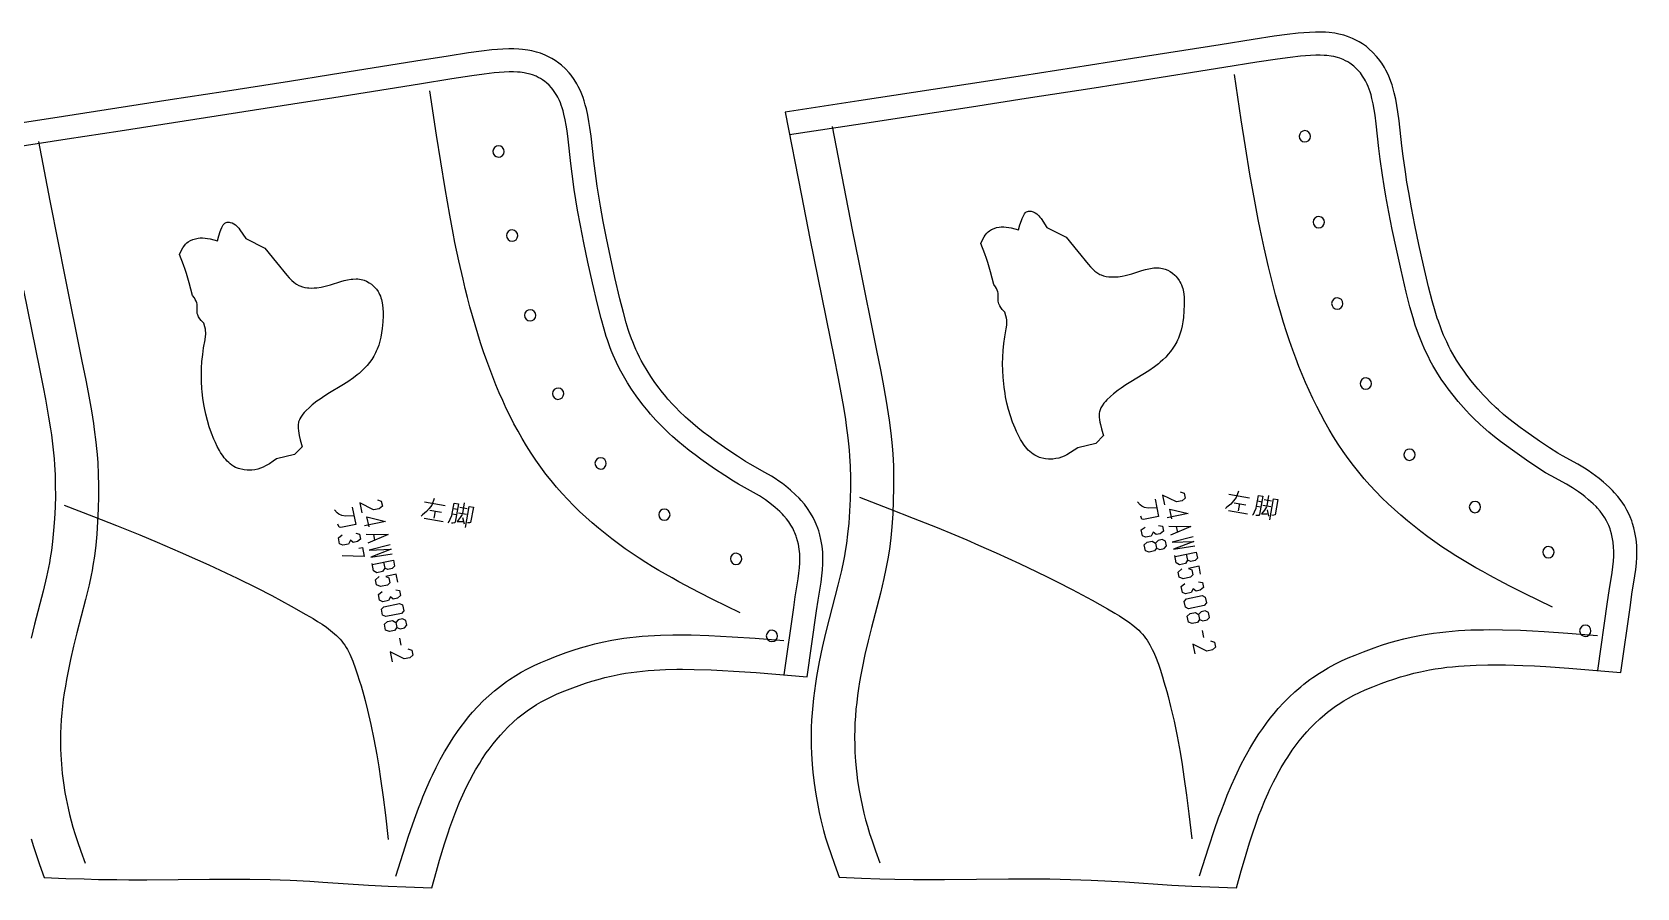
# Model space of a CAD drawing. Extents: x 870 to 2252, y -335 to 1751.
# Drawn here: x 1897.6 to 2252.4, y 0 to 189 of the extents above; entities that cross this region are included whole.
import ezdxf

# ---------------------------------------------------------------- set-up
doc = ezdxf.new("R2010")
doc.units = 0

msp = doc.modelspace()

# ---------------------------------------------------------------- linework, layer by layer
for points in [[(2064.115967, 171.32309), (2067.688477, 152.970032), (2069.56665, 143.446594), (2071.309082, 134.778473), (2074.927734, 117.017845), (2075.759277, 112.857925), (2076.2771, 110.177773), (2076.999756, 106.14949), (2077.428467, 103.457382), (2077.622803, 102.109024), (2077.963623, 99.407616), (2078.107178, 98.0541), (2078.231445, 96.698944), (2078.334229, 95.341446), (2078.454102, 93.133003), (2078.523438, 90.552383), (2078.52832, 88.48777), (2078.470459, 85.834259), (2078.343018, 83.18293), (2078.146973, 80.535507), (2077.907227, 78.112144), (2077.648438, 76.063553), (2077.389893, 74.396988), (2077.198975, 73.316994), (2076.991699, 72.240273), (2076.534912, 70.09465), (2075.768311, 66.890427), (2073.820801, 59.4291), (2073.030518, 56.269257), (2072.294434, 53.095936), (2071.627197, 49.90992), (2071.324219, 48.312458), (2071.044434, 46.712029), (2070.789063, 45.108868), (2070.560791, 43.503086), (2070.36084, 41.894726), (2070.191162, 40.284023), (2070.053955, 38.670818), (2069.950928, 37.055626), (2069.883789, 35.437927), (2069.854248, 33.797657), (2069.880127, 31.335196), (2069.943115, 29.693398), (2070.103027, 27.23246), (2070.251709, 25.594374), (2070.535645, 23.142969), (2070.890625, 20.698399), (2071.167236, 19.075468), (2071.643066, 16.653515), (2072.002197, 15.048476), (2072.605469, 12.657734), (2073.051514, 11.076406), (2073.592285, 9.316953), (2074.168945, 7.568515), (2074.978271, 5.249765), (2076.025146, 2.362148), (2080.946777, 2.159219), (2085.04834, 2.013438), (2088.329834, 1.92582), (2092.439453, 1.862812), (2095.179688, 1.846094), (2099.290527, 1.850117), (2113.462646, 1.971289), (2118.040039, 1.98832), (2122.616455, 1.96582), (2127.191162, 1.886797), (2131.762695, 1.734141), (2136.210693, 1.506602), (2139.174561, 1.322891), (2149.546875, 0.626719), (2153.994385, 0.373477), (2157.953613, 0.200977), (2163.894775, 0), (2164.929932, 3.739375), (2165.637695, 6.226133), (2166.752686, 9.938125), (2167.547363, 12.395234), (2167.963867, 13.617227), (2168.842285, 16.045664), (2169.306885, 17.251446), (2170.140381, 19.286718), (2170.871582, 20.94746), (2171.25293, 21.771093), (2172.04834, 23.402851), (2172.462646, 24.210196), (2173.326172, 25.805468), (2173.775879, 26.592695), (2174.712402, 28.144218), (2175.199463, 28.907461), (2176.213135, 30.407461), (2176.857422, 31.30328), (2177.749268, 32.473476), (2178.443848, 33.331482), (2179.405762, 34.447536), (2180.156738, 35.263279), (2181.196289, 36.319454), (2182.2771, 37.335232), (2183.397461, 38.307579), (2183.971924, 38.776287), (2185.14917, 39.677303), (2185.750977, 40.108593), (2186.361816, 40.526836), (2187.608643, 41.321716), (2188.638916, 41.921055), (2189.839111, 42.560467), (2191.061035, 43.157303), (2192.301758, 43.717342), (2193.978027, 44.417538), (2195.81665, 45.12957), (2197.243652, 45.645741), (2198.680664, 46.13203), (2200.126953, 46.586365), (2201.58252, 47.00668), (2203.046875, 47.391209), (2204.519775, 47.737694), (2206.526611, 48.142929), (2207.799561, 48.361404), (2209.076904, 48.552654), (2210.358643, 48.71793), (2211.644287, 48.858788), (2212.93335, 48.976521), (2214.225098, 49.07246), (2216.815186, 49.204102), (2219.411377, 49.264881), (2220.710449, 49.272186), (2223.308105, 49.24699), (2227.16626, 49.13031), (2229.721924, 49.011055), (2232.273682, 48.864216), (2237.368164, 48.507889), (2248.820313, 47.587616), (2250.930664, 62.446365), (2251.293457, 64.842537), (2251.954834, 68.952774), (2252.137939, 70.323318), (2252.281006, 71.731911), (2252.361572, 73.048477), (2252.379883, 74.445663), (2252.33252, 75.642456), (2252.195313, 77.033241), (2251.945068, 78.496368), (2251.700928, 79.525352), (2251.419678, 80.484024), (2251.230469, 81.043785), (2250.87915, 81.954567), (2250.638184, 82.507301), (2250.181885, 83.438087), (2249.60376, 84.4459), (2248.921631, 85.466911), (2248.189697, 86.421753), (2247.444336, 87.285744), (2247.008789, 87.752068), (2246.217773, 88.541054), (2245.032715, 89.608009), (2244.021729, 90.436913), (2243.227051, 91.047539), (2242.421143, 91.630821), (2241.595215, 92.191833), (2240.768799, 92.716675), (2239.298096, 93.576675), (2235.922363, 95.429253), (2234.86499, 96.052071), (2233.044922, 97.203789), (2230.844727, 98.687775), (2227.828857, 100.801674), (2226.560059, 101.725349), (2225.309814, 102.666054), (2224.093506, 103.618706), (2222.914551, 104.586754), (2221.760254, 105.58699), (2221.241943, 106.056519), (2219.852051, 107.386757), (2219.111572, 108.138474), (2218.378174, 108.914955), (2217.277588, 110.139565), (2216.777832, 110.72168), (2215.746094, 111.981834), (2214.756592, 113.271988), (2214.310059, 113.884415), (2213.391602, 115.21402), (2212.534912, 116.551132), (2211.721924, 117.925743), (2211.210938, 118.853241), (2210.83252, 119.579491), (2210.334717, 120.592224), (2209.989746, 121.338783), (2209.659668, 122.09449), (2209.267334, 123.051445), (2209.008789, 123.722145), (2208.486328, 125.183395), (2208.255859, 125.875816), (2207.793457, 127.360504), (2207.147461, 129.64801), (2206.348145, 132.789017), (2205.218018, 137.569183), (2204.196045, 142.134018), (2203.288818, 146.412933), (2202.541748, 150.217377), (2201.928955, 153.631592), (2201.552246, 155.902069), (2201.200439, 158.176361), (2200.715332, 161.620972), (2200.42627, 163.899872), (2199.80835, 169.406052), (2199.55249, 171.393082), (2199.33667, 172.779404), (2199.075439, 174.182297), (2198.76001, 175.587067), (2198.52002, 176.503937), (2198.258789, 177.388077), (2198.00708, 178.13855), (2197.718994, 178.899094), (2197.396973, 179.648315), (2196.909424, 180.63176), (2196.580811, 181.219879), (2195.97168, 182.190811), (2195.288818, 183.125198), (2194.841064, 183.671524), (2194.035889, 184.545502), (2193.152588, 185.359482), (2192.581787, 185.821442), (2191.751953, 186.412689), (2191.00708, 186.870346), (2190.264404, 187.26886), (2189.481934, 187.634415), (2188.400635, 188.054337), (2187.572998, 188.317062), (2186.470947, 188.59465), (2185.573242, 188.76387), (2184.390625, 188.916672), (2183.54541, 188.983078), (2182.416504, 189.023468), (2181.310303, 189.018387), (2179.980713, 188.968628), (2178.728027, 188.887848), (2177.47876, 188.779099), (2175.104492, 188.507614), (2172.218018, 188.101212), (2167.567383, 187.389328), (2160.27124, 186.232925), (2140.887451, 183.163391), (2131.602295, 181.710037), (2116.595459, 179.378479), (2104.535156, 177.51683), (2092.472656, 175.663086), (2080.408447, 173.814484), (2064.115967, 171.32309)], [(1897.430786, 10.845664), (1897.957764, 9.121797), (1898.520142, 7.40875), (1899.309204, 5.136641), (1900.329834, 2.30707), (1905.129517, 2.108672), (1909.129517, 1.966211), (1912.329956, 1.880625), (1916.337769, 1.819219), (1919.010132, 1.803086), (1923.019165, 1.807422), (1936.840454, 1.927305), (1941.304443, 1.944453), (1945.767578, 1.922695), (1950.228882, 1.845703), (1954.687256, 1.696484), (1959.024902, 1.473906), (1961.915405, 1.29418), (1972.030884, 0.612891), (1976.368286, 0.365078), (1980.22937, 0.196445), (1986.02356, 0), (1987.033203, 3.663711), (1987.723511, 6.100234), (1988.811157, 9.737422), (1989.586182, 12.145156), (1989.992554, 13.342578), (1990.849609, 15.722539), (1991.302979, 16.904219), (1992.115845, 18.898594), (1992.828979, 20.525507), (1993.200928, 21.332422), (1993.976318, 22.931171), (1994.380615, 23.722225), (1995.222778, 25.285507), (1995.661499, 26.056953), (1996.575073, 27.577578), (1997.050293, 28.325741), (1998.039307, 29.796209), (1998.667725, 30.673828), (1999.537476, 31.820469), (2000.214844, 32.661251), (2001.153198, 33.755154), (2001.885254, 34.554256), (2002.898682, 35.588787), (2003.952515, 36.583946), (2005.045166, 37.536716), (2005.605469, 37.996094), (2006.75354, 38.879177), (2007.340698, 39.302029), (2007.936646, 39.712029), (2009.153442, 40.491405), (2010.158447, 41.078945), (2011.328491, 41.705429), (2012.520386, 42.290352), (2013.730225, 42.839256), (2015.365479, 43.525661), (2017.158569, 44.223476), (2018.550171, 44.729336), (2019.951416, 45.205936), (2021.361938, 45.651249), (2022.781494, 46.063282), (2024.209961, 46.440193), (2025.646484, 46.779881), (2027.60376, 47.177071), (2028.844849, 47.391132), (2030.090576, 47.578594), (2031.340454, 47.740704), (2032.594116, 47.878826), (2033.851196, 47.994255), (2035.111084, 48.08836), (2037.637329, 48.217655), (2040.169189, 48.2775), (2041.436157, 48.284805), (2043.969849, 48.260391), (2047.732422, 48.146404), (2050.224854, 48.029766), (2052.713623, 47.886131), (2057.681885, 47.537422), (2068.97583, 46.626289), (2071.035156, 61.183907), (2071.388916, 63.531094), (2072.034424, 67.559685), (2072.213379, 68.904762), (2072.353271, 70.287811), (2072.432129, 71.581329), (2072.450195, 72.954216), (2072.404053, 74.131172), (2072.27002, 75.498749), (2072.025146, 76.93734), (2071.786133, 77.950157), (2071.510986, 78.893356), (2071.325195, 79.445465), (2070.981445, 80.341248), (2070.744873, 80.887184), (2070.297119, 81.804527), (2069.730225, 82.79734), (2069.061523, 83.802498), (2068.344238, 84.742813), (2067.614014, 85.593361), (2067.186768, 86.053123), (2066.411865, 86.829689), (2065.251465, 87.879608), (2064.261719, 88.695236), (2063.483643, 89.29586), (2062.69458, 89.869843), (2061.885498, 90.421715), (2061.076416, 90.938126), (2059.638428, 91.78289), (2056.346436, 93.597885), (2055.318604, 94.206093), (2053.547363, 95.332344), (2051.404541, 96.78437), (2048.464844, 98.85453), (2047.229004, 99.758438), (2046.011475, 100.678749), (2044.827515, 101.610542), (2043.680298, 102.556953), (2042.557129, 103.534843), (2042.054077, 103.992653), (2040.700928, 105.293671), (2039.981079, 106.028122), (2039.267822, 106.786797), (2038.195923, 107.985229), (2037.709961, 108.553902), (2036.692505, 109.80265), (2036.236938, 110.38945), (2035.296875, 111.663589), (2034.414917, 112.946564), (2033.581543, 114.253433), (2032.790771, 115.596954), (2032.294312, 116.50312), (2031.926147, 117.212807), (2031.441772, 118.203278), (2031.106201, 118.932884), (2030.785156, 119.671402), (2030.403198, 120.607422), (2030.151978, 121.262886), (2029.643066, 122.692886), (2029.418823, 123.369766), (2028.96875, 124.822578), (2028.339478, 127.061638), (2027.560791, 130.1371), (2026.459351, 134.819687), (2025.463257, 139.291489), (2024.579346, 143.4832), (2023.851074, 147.209763), (2023.253906, 150.554291), (2022.886963, 152.778046), (2022.544067, 155.005615), (2022.071411, 158.379532), (2021.789917, 160.611328), (2021.187744, 166.006165), (2020.938354, 167.954926), (2020.727661, 169.315536), (2020.472656, 170.692963), (2020.164307, 172.072495), (2019.92981, 172.97374), (2019.674194, 173.842651), (2019.427734, 174.580933), (2019.14563, 175.329605), (2018.830078, 176.067032), (2018.353394, 177.034058), (2018.030884, 177.614456), (2017.433838, 178.570694), (2016.764526, 179.491638), (2016.32373, 180.032257), (2015.532593, 180.894989), (2014.664185, 181.699142), (2014.101318, 182.156708), (2013.284668, 182.741089), (2012.551636, 183.193436), (2011.821655, 183.587021), (2011.050781, 183.948898), (2009.987793, 184.363739), (2009.172119, 184.623825), (2008.088379, 184.898193), (2007.203979, 185.065704), (2006.042603, 185.216476), (2005.211304, 185.281799), (2004.10437, 185.32164), (2003.019775, 185.316559), (2001.718506, 185.26741), (2000.493042, 185.188049), (1999.270874, 185.080856), (1996.95166, 184.814209), (1994.134033, 184.415466), (1989.597168, 183.717346), (1982.481323, 182.583511), (1963.577271, 179.574219), (1954.522095, 178.149292), (1939.886719, 175.863358), (1928.125244, 174.038361), (1916.361328, 172.220856), (1904.595703, 170.408585), (1888.710327, 167.966553)], [(2243.727051, 47.99699), (2245.884766, 63.1866), (2246.254395, 65.629181), (2246.908936, 69.69574), (2247.072021, 70.918709), (2247.196777, 72.14566), (2247.263672, 73.238083), (2247.278809, 74.378166), (2247.242676, 75.290894), (2247.137939, 76.351753), (2246.945313, 77.476753), (2246.769531, 78.218002), (2246.555176, 78.948555), (2246.43335, 79.308784), (2246.160156, 80.017303), (2246.008789, 80.364883), (2245.675537, 81.044334), (2245.266602, 81.757225), (2244.773193, 82.495819), (2244.231689, 83.202148), (2243.648438, 83.878006), (2243.343262, 84.20504), (2242.708496, 84.838165), (2241.708008, 85.738945), (2240.850586, 86.44191), (2240.17749, 86.958862), (2239.492676, 87.454727), (2238.794189, 87.929024), (2238.113281, 88.361519), (2236.783691, 89.139023), (2233.400635, 90.995659), (2232.206299, 91.699097), (2230.254883, 92.934021), (2227.954834, 94.485268), (2224.864258, 96.651596), (2223.525879, 97.625816), (2222.203857, 98.620506), (2220.902344, 99.639961), (2219.625977, 100.688164), (2218.378174, 101.769409), (2217.766357, 102.323555), (2216.27124, 103.75441), (2215.440674, 104.597771), (2214.627197, 105.458862), (2213.445801, 106.773628), (2212.869385, 107.444649), (2211.748535, 108.813629), (2210.671631, 110.217773), (2210.150635, 110.932693), (2209.145508, 112.387924), (2208.191406, 113.876366), (2207.292236, 115.397148), (2206.715332, 116.444412), (2206.282227, 117.275818), (2205.730957, 118.397377), (2205.337891, 119.247772), (2204.962891, 120.106049), (2204.527832, 121.167305), (2204.227539, 121.946442), (2203.665283, 123.51918), (2203.401367, 124.312065), (2202.904053, 125.908943), (2202.221436, 128.325821), (2201.394775, 131.573318), (2200.247803, 136.42543), (2199.212891, 141.048004), (2198.291748, 145.392609), (2197.529053, 149.275345), (2196.903076, 152.763947), (2196.516602, 155.094955), (2196.155029, 157.430664), (2195.660156, 160.944489), (2195.362061, 163.294647), (2194.744629, 168.796051), (2194.502686, 170.67511), (2194.308838, 171.92012), (2194.078613, 173.156754), (2193.803467, 174.382614), (2193.606689, 175.135193), (2193.394043, 175.854019), (2193.203125, 176.423706), (2192.989258, 176.987686), (2192.765869, 177.507538), (2192.395996, 178.254013), (2192.192139, 178.61879), (2191.747559, 179.327225), (2191.254395, 180.001907), (2190.98999, 180.32457), (2190.42627, 180.936447), (2189.81665, 181.498322), (2189.495117, 181.758621), (2188.934082, 182.158234), (2188.464111, 182.447067), (2187.977783, 182.708008), (2187.477051, 182.941833), (2186.704102, 183.242065), (2186.177246, 183.409332), (2185.374756, 183.611435), (2184.773193, 183.724884), (2183.864258, 183.842377), (2183.254639, 183.890198), (2182.336914, 183.92308), (2181.41748, 183.918777), (2180.23999, 183.874725), (2179.113281, 183.802139), (2177.989746, 183.704254), (2175.75, 183.448166), (2172.959473, 183.055267), (2168.352539, 182.350189), (2161.06958, 181.19574), (2141.680664, 178.125427), (2132.388184, 176.670975), (2117.375977, 174.338547), (2105.311768, 172.476288), (2093.246338, 170.621994), (2081.180176, 168.773239), (2065.091309, 166.313004)], [(2063.883301, 47.037266), (2065.98877, 61.921169), (2066.349365, 64.314606), (2066.988037, 68.299454), (2067.147217, 69.497734), (2067.268799, 70.699921), (2067.334229, 71.770386), (2067.349121, 72.887497), (2067.313721, 73.781876), (2067.211914, 74.821327), (2067.024414, 75.923279), (2066.853027, 76.649452), (2066.644287, 77.365158), (2066.525391, 77.718201), (2066.259033, 78.412498), (2066.111084, 78.753204), (2065.786133, 79.41922), (2065.387695, 80.1175), (2064.906494, 80.840622), (2064.378906, 81.532417), (2063.810303, 82.194611), (2063.512451, 82.514923), (2062.893555, 83.135544), (2061.91748, 84.018593), (2061.081299, 84.707733), (2060.425049, 85.214218), (2059.75708, 85.700073), (2059.075928, 86.164764), (2058.411865, 86.588593), (2057.115234, 87.350235), (2053.815918, 89.16922), (2052.651123, 89.858589), (2050.748047, 91.068512), (2048.505371, 92.588203), (2045.491089, 94.71109), (2044.185791, 95.665779), (2042.896484, 96.640388), (2041.627441, 97.639061), (2040.382568, 98.665932), (2039.16626, 99.725075), (2038.569824, 100.267731), (2037.111694, 101.669838), (2036.30188, 102.49601), (2035.508667, 103.339607), (2034.355835, 104.628433), (2033.794067, 105.286171), (2032.700562, 106.627808), (2032.169922, 107.311562), (2031.142456, 108.704292), (2030.162354, 110.130074), (2029.232422, 111.58812), (2028.355713, 113.077576), (2027.793701, 114.103355), (2027.371216, 114.918198), (2026.83374, 116.017105), (2026.450439, 116.850311), (2026.084839, 117.691093), (2025.660522, 118.731171), (2025.367798, 119.494766), (2024.819336, 121.036011), (2024.562012, 121.812965), (2024.077148, 123.377655), (2023.411865, 125.745621), (2022.606201, 128.927261), (2021.487915, 133.681396), (2020.479004, 138.210785), (2019.581177, 142.46788), (2018.837769, 146.272491), (2018.227295, 149.690933), (2017.850586, 151.974991), (2017.498291, 154.263748), (2017.015869, 157.706635), (2016.725464, 160.009369), (2016.123901, 165.399612), (2015.888184, 167.240692), (2015.699341, 168.460693), (2015.474854, 169.672333), (2015.206543, 170.873672), (2015.014526, 171.611176), (2014.807251, 172.31546), (2014.621094, 172.873672), (2014.412598, 173.426331), (2014.194946, 173.935303), (2013.834595, 174.666321), (2013.636108, 175.023514), (2013.202881, 175.717422), (2012.72229, 176.378586), (2012.464478, 176.694839), (2011.914673, 177.294601), (2011.319824, 177.845306), (2011.005737, 178.100616), (2010.458374, 178.49234), (2010.000244, 178.774994), (2009.526245, 179.030624), (2009.038086, 179.259766), (2008.28418, 179.553986), (2007.770142, 179.71788), (2006.987183, 179.916092), (2006.400635, 180.027176), (2005.51416, 180.142258), (2004.919678, 180.189056), (2004.024658, 180.221161), (2003.12793, 180.217026), (2001.979614, 180.17366), (2000.880737, 180.102417), (1999.78479, 180.006409), (1997.600464, 179.755234), (1994.87915, 179.370071), (1990.38623, 178.678741), (1983.283569, 177.546951), (1964.374512, 174.536865), (1955.312012, 173.110855), (1940.671265, 170.824142), (1928.905762, 168.998428), (1917.139038, 167.180466), (1905.371338, 165.367889), (1889.680786, 162.95578)], [(2233.746094, 61.970818), (2227.526611, 65.030663), (2224.43457, 66.593712), (2222.895996, 67.389336), (2219.837891, 69.017067), (2218.320313, 69.852463), (2216.811768, 70.704414), (2215.3125, 71.574806), (2213.823975, 72.464958), (2212.34668, 73.376831), (2210.881592, 74.3116), (2209.293945, 75.36293), (2207.723633, 76.444099), (2206.172852, 77.555351), (2204.642822, 78.696831), (2203.135986, 79.868706), (2201.65332, 81.071053), (2200.19751, 82.3041), (2198.769531, 83.567848), (2197.371582, 84.862457), (2196.005371, 86.188316), (2194.672607, 87.545349), (2193.375, 88.933784), (2192.114502, 90.35363), (2190.892822, 91.805428), (2189.71167, 93.288628), (2188.557129, 94.824493), (2187.445068, 96.391441), (2186.374023, 97.98777), (2185.343018, 99.611603), (2184.35083, 101.26152), (2183.39624, 102.935509), (2182.478516, 104.631912), (2181.595947, 106.348946), (2180.747803, 108.084961), (2179.932861, 109.838242), (2179.149414, 111.606987), (2178.397217, 113.389565), (2177.674072, 115.184021), (2176.97998, 116.989098), (2176.312744, 118.802383), (2175.604736, 120.818939), (2174.927002, 122.843315), (2174.278809, 124.875267), (2173.658447, 126.91433), (2173.064697, 128.960037), (2172.496338, 131.012146), (2171.95166, 133.070038), (2171.429443, 135.13324), (2170.928467, 137.201447), (2169.984131, 141.351135), (2169.108154, 145.515732), (2168.692139, 147.602768), (2167.91626, 151.681747), (2166.85376, 157.660889), (2165.860352, 163.652069), (2164.916992, 169.651917), (2163.405029, 179.66246)], [(2054.150635, 60.728905), (2048.084229, 63.727108), (2045.068604, 65.258591), (2043.567871, 66.0382), (2040.585693, 67.632889), (2039.105835, 68.451324), (2037.634644, 69.285934), (2036.172974, 70.138596), (2034.721558, 71.010391), (2033.281372, 71.903595), (2031.853271, 72.819214), (2030.304077, 73.849846), (2028.771851, 74.909843), (2027.258911, 75.999298), (2025.766479, 77.118202), (2024.296509, 78.266792), (2022.850708, 79.445236), (2021.430786, 80.653595), (2020.038452, 81.891953), (2018.675415, 83.160385), (2017.343384, 84.459297), (2016.044067, 85.788513), (2014.779297, 87.148438), (2013.550781, 88.538826), (2012.360107, 89.960312), (2011.208984, 91.412338), (2010.082275, 92.918121), (2008.997192, 94.454292), (2007.952148, 96.018982), (2006.946533, 97.610626), (2005.978882, 99.227501), (2005.048218, 100.867889), (2004.153198, 102.530235), (2003.292969, 104.212578), (2002.466064, 105.913277), (2001.671509, 107.630936), (2000.908203, 109.363594), (2000.175171, 111.109688), (1999.470703, 112.867416), (1998.794189, 114.635391), (1998.144165, 116.411247), (1997.453491, 118.387573), (1996.792725, 120.371559), (1996.160767, 122.362808), (1995.55603, 124.361015), (1994.977173, 126.365623), (1994.422974, 128.37648), (1993.891968, 130.392807), (1993.382935, 132.414368), (1992.894531, 134.440781), (1991.973999, 138.506485), (1991.119995, 142.586716), (1990.7146, 144.631485), (1989.958374, 148.62796), (1988.922607, 154.486633), (1987.954224, 160.357178), (1987.034668, 166.236084), (1985.561035, 176.044769)], [(2074.45874, 168.18425), (2077.052246, 154.855896), (2078.928467, 145.34285), (2080.373535, 138.147217), (2084.326904, 118.735191), (2085.178467, 114.456207), (2085.713867, 111.670113), (2086.460938, 107.482536), (2086.905273, 104.684021), (2087.106934, 103.282455), (2087.462402, 100.474487), (2087.613281, 99.067535), (2087.744385, 97.659096), (2087.883301, 95.816444), (2088.014893, 93.223083), (2088.076904, 90.625977), (2088.077881, 88.332695), (2088.012695, 85.478943), (2087.875732, 82.627541), (2087.669434, 79.7798), (2087.43335, 77.30027), (2087.132324, 74.83316), (2086.800049, 72.683319), (2086.604248, 71.589882), (2086.392578, 70.499489), (2085.928467, 68.326363), (2085.152832, 65.080505), (2083.188721, 57.519958), (2082.443604, 54.538475), (2081.746338, 51.544922), (2081.113037, 48.539764), (2080.825195, 47.033085), (2080.559082, 45.523708), (2080.316406, 44.011719), (2080.099854, 42.497265), (2079.910645, 40.98035), (2079.751465, 39.46117), (2079.623291, 37.93961), (2079.528809, 36.416016), (2079.469971, 34.889999), (2079.448242, 33.489491), (2079.473389, 31.386953), (2079.527344, 29.985195), (2079.66333, 27.884102), (2079.862549, 25.787188), (2080.127686, 23.666094), (2080.465332, 21.492889), (2080.727051, 20.050741), (2081.175781, 17.899336), (2081.512695, 16.474062), (2081.879883, 15.056913), (2082.277588, 13.648594), (2082.782959, 12.004453), (2083.322754, 10.370898), (2084.080322, 8.204648), (2085.060791, 5.507344)], [(2180.231689, 165.991837), (2180.145508, 166.471832), (2179.881836, 166.882294), (2179.481445, 167.160583), (2179.004883, 167.264496), (2178.524902, 167.178162), (2178.114258, 166.914642), (2177.835938, 166.514175), (2177.732178, 166.037613), (2177.818604, 165.557617), (2178.082031, 165.147141), (2178.482422, 164.868866), (2178.958984, 164.764954), (2179.438965, 164.851288), (2179.849365, 165.114807), (2180.127686, 165.515274), (2180.231689, 165.991837)], [(1899.048096, 164.827026), (1901.57605, 151.767654), (1903.405273, 142.446564), (1904.813843, 135.395706), (1908.668335, 116.371323), (1909.499146, 112.17601), (1910.021484, 109.443825), (1910.750366, 105.337341), (1911.183838, 102.593048), (1911.380615, 101.218666), (1911.727295, 98.465233), (1911.874512, 97.085625), (1912.002441, 95.704529), (1912.137939, 93.896873), (1912.266724, 91.347885), (1912.327148, 88.795387), (1912.328125, 86.543747), (1912.26416, 83.743439), (1912.130127, 80.945389), (1911.928345, 78.150856), (1911.697021, 75.714294), (1911.4021, 73.288361), (1911.077026, 71.177971), (1910.885742, 70.106407), (1910.679199, 69.037735), (1910.226196, 66.907814), (1909.46936, 63.726326), (1907.552979, 56.315701), (1906.826782, 53.397419), (1906.147827, 50.467537), (1905.53064, 47.526405), (1905.250122, 46.051872), (1904.990723, 44.574688), (1904.754639, 43.094959), (1904.543335, 41.61285), (1904.359131, 40.128399), (1904.203735, 38.641716), (1904.078979, 37.152657), (1903.987183, 35.661797), (1903.929443, 34.168476), (1903.908447, 32.800976), (1903.932617, 30.748047), (1903.985107, 29.379452), (1904.116699, 27.32789), (1904.309937, 25.28043), (1904.567139, 23.20875), (1904.895142, 21.084961), (1905.149658, 19.675507), (1905.585693, 17.572813), (1905.913086, 16.179688), (1906.269897, 14.794492), (1906.656616, 13.417851), (1907.14856, 11.809375), (1907.673706, 10.211094), (1908.411377, 8.091601), (1909.365601, 5.452304)], [(2002.000854, 162.650314), (2001.914673, 163.13031), (2001.651001, 163.540771), (2001.25061, 163.819061), (2000.774048, 163.922958), (2000.294067, 163.836639), (1999.883545, 163.57312), (1999.605225, 163.172653), (1999.501343, 162.696091), (1999.587769, 162.216095), (1999.851196, 161.805618), (2000.251709, 161.527344), (2000.728271, 161.423431), (2001.208252, 161.509766), (2001.618652, 161.773285), (2001.896973, 162.173752), (2002.000854, 162.650314)], [(2134.48584, 99.921989), (2132.776855, 98.165504), (2128.780029, 97.222145), (2127.988281, 96.669571), (2127.185791, 96.141441), (2126.361084, 95.662384), (2125.793945, 95.382378), (2125.20874, 95.14254), (2124.602539, 94.949883), (2123.956299, 94.807693), (2123.292969, 94.723709), (2122.95752, 94.703629), (2122.284912, 94.708321), (2121.617188, 94.772614), (2121.287842, 94.827377), (2120.643311, 94.982697), (2120.330566, 95.083084), (2119.729248, 95.330582), (2119.316406, 95.54863), (2118.92334, 95.797226), (2118.549561, 96.074409), (2118.194092, 96.377846), (2117.855957, 96.705353), (2117.534668, 97.054802), (2117.22876, 97.424103), (2116.937988, 97.810898), (2116.397705, 98.628868), (2116.146729, 99.05558), (2115.677979, 99.933945), (2115.248779, 100.830971), (2114.943115, 101.520035), (2114.387695, 102.900818), (2113.903076, 104.28582), (2113.48584, 105.676132), (2113.13208, 107.07238), (2112.838623, 108.475739), (2112.713379, 109.180428), (2112.503418, 110.596054), (2112.342529, 112.041595), (2112.280762, 112.778473), (2112.19751, 114.258316), (2112.17041, 115.745033), (2112.200928, 117.236679), (2112.290771, 118.731598), (2112.44165, 120.228241), (2112.655762, 121.724724), (2112.97583, 123.481209), (2113.09082, 124.284492), (2113.12085, 124.683945), (2113.125, 125.081596), (2113.098389, 125.477303), (2113.047852, 125.816055), (2112.917725, 126.377617), (2112.681885, 127.160347), (2112.097168, 127.778709), (2111.784424, 128.16246), (2111.524414, 128.563858), (2111.33667, 128.989883), (2111.261475, 129.289963), (2111.223877, 129.602768), (2111.212891, 129.924805), (2111.220459, 131.072617), (2111.188721, 131.391602), (2111.128662, 131.67363), (2110.996582, 132.04184), (2110.817383, 132.396057), (2110.60376, 132.739883), (2110.206543, 133.300735), (2109.482422, 136.088394), (2109.1875, 137.126053), (2108.870361, 138.15683), (2108.58252, 139.015121), (2108.211426, 140.04277), (2107.320801, 142.336914), (2107.776123, 143.272934), (2108.077637, 143.80777), (2108.299316, 144.144485), (2108.673828, 144.609955), (2108.958008, 144.887619), (2109.254883, 145.122223), (2109.745605, 145.422302), (2110.27832, 145.660583), (2110.839355, 145.836761), (2111.414551, 145.951447), (2111.88501, 145.999023), (2112.438965, 146.006287), (2112.989258, 145.9673), (2113.536865, 145.889877), (2114.08252, 145.781601), (2114.897705, 145.578552), (2115.711182, 145.349335), (2116.011475, 146.485657), (2116.320801, 147.441986), (2116.470947, 147.828781), (2116.686768, 148.315979), (2116.833496, 148.603241), (2116.999268, 148.872772), (2117.188232, 149.109802), (2117.32959, 149.242615), (2117.484619, 149.350113), (2117.661865, 149.430038), (2117.861572, 149.478622), (2118.073486, 149.494873), (2118.293457, 149.4823), (2118.517334, 149.443939), (2118.959717, 149.303635), (2119.358643, 149.105972), (2119.704102, 148.871048), (2119.863037, 148.740189), (2120.156738, 148.455734), (2120.424316, 148.146515), (2120.671875, 147.81926), (2121.982422, 145.89917), (2126.213379, 143.73941), (2128.797607, 140.58754), (2131.061279, 137.789642), (2131.596924, 137.16394), (2132.162109, 136.579727), (2132.561523, 136.225342), (2132.983887, 135.907455), (2133.204834, 135.764648), (2133.685059, 135.506683), (2133.945313, 135.394104), (2134.486572, 135.209335), (2135.050293, 135.075195), (2135.629883, 134.987854), (2135.923584, 134.960434), (2136.515381, 134.936127), (2137.106934, 134.949097), (2137.691895, 134.995667), (2138.622314, 135.133469), (2139.229004, 135.260818), (2139.829102, 135.411133), (2140.724121, 135.668472), (2142.973145, 136.37059), (2143.727051, 136.581528), (2144.486328, 136.759872), (2145.246094, 136.890503), (2145.625, 136.933167), (2146.377197, 136.96402), (2146.749512, 136.948547), (2147.118652, 136.909653), (2147.483887, 136.845978), (2147.844727, 136.754883), (2148.131104, 136.661285), (2148.691162, 136.4216), (2149.22876, 136.117844), (2149.738037, 135.757065), (2150.212402, 135.346054), (2150.43457, 135.1241), (2150.845215, 134.65152), (2151.205322, 134.146515), (2151.364502, 133.883789), (2151.551758, 133.529648), (2151.7146, 133.166672), (2151.854492, 132.795654), (2151.9729, 132.417297), (2152.071289, 132.032303), (2152.214111, 131.245117), (2152.294922, 130.43988), (2152.325439, 129.622223), (2152.317871, 128.797928), (2152.254883, 127.481049), (2152.12915, 126.019569), (2152.003662, 125.060112), (2151.836426, 124.115662), (2151.621338, 123.189178), (2151.351074, 122.28347), (2151.018799, 121.40152), (2150.827393, 120.970039), (2150.646729, 120.60144), (2150.24707, 119.880585), (2149.799561, 119.182617), (2149.308838, 118.509102), (2148.779053, 117.86113), (2148.2146, 117.240349), (2147.620117, 116.648003), (2146.999756, 116.085426), (2146.599121, 115.747772), (2145.775146, 115.105431), (2144.493896, 114.210037), (2143.176025, 113.373474), (2140.507813, 111.772537), (2139.432373, 111.107071), (2138.377441, 110.411049), (2137.688965, 109.921288), (2136.682373, 109.134804), (2136.031494, 108.568237), (2135.226318, 107.784805), (2134.889648, 107.420197), (2134.571777, 107.041054), (2134.148438, 106.444962), (2133.913818, 106.028786), (2133.813965, 105.815033), (2133.654297, 105.375977), (2133.596924, 105.150818), (2133.544434, 104.838707), (2133.52002, 104.419411), (2133.534912, 103.994179), (2133.598633, 103.395271), (2133.679688, 102.882538), (2133.780762, 102.375038), (2134.028809, 101.372299), (2134.467041, 99.885818)], [(1957.389282, 97.479843), (1955.680298, 95.723434), (1951.683716, 94.779999), (1950.891846, 94.227417), (1950.089233, 93.699295), (1949.264648, 93.22023), (1948.697266, 92.940231), (1948.112305, 92.700386), (1947.506226, 92.507813), (1946.859741, 92.365547), (1946.196411, 92.281563), (1945.861084, 92.261559), (1945.188599, 92.266167), (1944.520752, 92.330467), (1944.191162, 92.385231), (1943.546875, 92.540543), (1943.234009, 92.640938), (1942.632813, 92.888435), (1942.219849, 93.106483), (1941.827026, 93.355156), (1941.453247, 93.632263), (1941.097656, 93.935699), (1940.759644, 94.263199), (1940.43811, 94.612656), (1940.132446, 94.981949), (1939.841553, 95.368752), (1939.301147, 96.186798), (1939.050171, 96.613434), (1938.581543, 97.491798), (1938.152344, 98.388824), (1937.846802, 99.077888), (1937.29126, 100.458672), (1936.806519, 101.843666), (1936.389282, 103.233978), (1936.035767, 104.630234), (1935.742188, 106.033592), (1935.616821, 106.738281), (1935.40686, 108.1539), (1935.246094, 109.599449), (1935.184204, 110.336327), (1935.101196, 111.816246), (1935.073975, 113.302887), (1935.10437, 114.794525), (1935.194214, 116.289452), (1935.345215, 117.786095), (1935.559204, 119.282578), (1935.879272, 121.039063), (1935.994141, 121.842339), (1936.02417, 122.241791), (1936.028564, 122.63945), (1936.001831, 123.035233), (1935.951172, 123.373901), (1935.821045, 123.935463), (1935.585449, 124.718201), (1935.000732, 125.336563), (1934.687866, 125.720306), (1934.427734, 126.121719), (1934.240234, 126.547729), (1934.164795, 126.847809), (1934.127319, 127.160622), (1934.116333, 127.482651), (1934.124023, 128.630463), (1934.092163, 128.949448), (1934.032104, 129.231552), (1933.899902, 129.599686), (1933.720703, 129.953903), (1933.507202, 130.297729), (1933.109985, 130.858597), (1932.386108, 133.64624), (1932.091064, 134.683899), (1931.773804, 135.714691), (1931.486206, 136.572968), (1931.11499, 137.600616), (1930.224365, 139.89476), (1930.679688, 140.83078), (1930.981079, 141.365616), (1931.202759, 141.702347), (1931.577271, 142.167816), (1931.861328, 142.445465), (1932.158203, 142.680069), (1932.649048, 142.980148), (1933.181885, 143.21843), (1933.742798, 143.394608), (1934.317871, 143.509293), (1934.788574, 143.55687), (1935.342285, 143.564133), (1935.892822, 143.525146), (1936.44043, 143.447815), (1936.98584, 143.339523), (1937.801147, 143.136398), (1938.614624, 142.907181), (1938.914795, 144.043518), (1939.224121, 144.999847), (1939.374512, 145.386642), (1939.59021, 145.873901), (1939.737183, 146.161087), (1939.90271, 146.430618), (1940.091675, 146.667648), (1940.233032, 146.800461), (1940.388062, 146.907959), (1940.565308, 146.987885), (1940.765015, 147.036484), (1940.976929, 147.052734), (1941.196777, 147.040146), (1941.420776, 147.001801), (1941.863281, 146.861481), (1942.262085, 146.663818), (1942.607666, 146.428909), (1942.766479, 146.29805), (1943.060303, 146.013596), (1943.327759, 145.704376), (1943.575562, 145.377106), (1944.885864, 143.457031), (1949.116821, 141.297256), (1951.70105, 138.145386), (1953.9646, 135.347504), (1954.50061, 134.721786), (1955.065552, 134.137573), (1955.464966, 133.783203), (1955.887329, 133.465317), (1956.108276, 133.322495), (1956.588501, 133.064529), (1956.848877, 132.952026), (1957.390137, 132.767181), (1957.953857, 132.633041), (1958.533447, 132.5457), (1958.827148, 132.51828), (1959.418701, 132.493988), (1960.010254, 132.507034), (1960.595581, 132.553513), (1961.525757, 132.69133), (1962.132446, 132.818665), (1962.732666, 132.968979), (1963.627563, 133.226318), (1965.876709, 133.928513), (1966.630615, 134.139374), (1967.389771, 134.317734), (1968.149658, 134.448349), (1968.528442, 134.491013), (1969.28064, 134.521866), (1969.653076, 134.506409), (1970.022095, 134.467499), (1970.387451, 134.403824), (1970.748291, 134.312805), (1971.034668, 134.219131), (1971.594604, 133.979446), (1972.132446, 133.675705), (1972.641724, 133.314926), (1973.116089, 132.903976), (1973.338257, 132.681946), (1973.748657, 132.209366), (1974.108887, 131.704376), (1974.267944, 131.441635), (1974.455322, 131.087494), (1974.618042, 130.724533), (1974.757935, 130.353516), (1974.876343, 129.975159), (1974.974854, 129.590149), (1975.117554, 128.80304), (1975.198364, 127.997734), (1975.229004, 127.180077), (1975.221191, 126.355782), (1975.158447, 125.038902), (1975.032593, 123.577415), (1974.906982, 122.617966), (1974.73999, 121.673515), (1974.52478, 120.747032), (1974.254639, 119.8414), (1973.922485, 118.95945), (1973.730835, 118.527969), (1973.550293, 118.159294), (1973.150635, 117.438438), (1972.703125, 116.740547), (1972.21228, 116.066948), (1971.682495, 115.418983), (1971.118042, 114.798203), (1970.52356, 114.205856), (1969.903198, 113.64328), (1969.502441, 113.305626), (1968.678589, 112.663277), (1967.397461, 111.767967), (1966.079468, 110.931244), (1963.411377, 109.330391), (1962.335693, 108.664917), (1961.281006, 107.968903), (1960.592285, 107.479141), (1959.585693, 106.692657), (1958.934937, 106.126091), (1958.129761, 105.342651), (1957.793091, 104.978043), (1957.47522, 104.598907), (1957.05188, 104.002808), (1956.817261, 103.586639), (1956.717407, 103.372887), (1956.557983, 102.933823), (1956.500244, 102.708672), (1956.447876, 102.396561), (1956.42334, 101.977264), (1956.438232, 101.552032), (1956.502197, 100.953125), (1956.583374, 100.440392), (1956.684326, 99.932892), (1956.932495, 98.930153), (1957.370605, 97.443672)], [(2183.312988, 147.015121), (2183.226563, 147.495117), (2182.963135, 147.905579), (2182.562744, 148.183868), (2182.086182, 148.287766), (2181.606201, 148.201447), (2181.195801, 147.937927), (2180.91748, 147.53746), (2180.813477, 147.060898), (2180.899902, 146.580902), (2181.16333, 146.170425), (2181.563965, 145.892151), (2182.040527, 145.788239), (2182.520508, 145.874573), (2182.930908, 146.138077), (2183.209229, 146.538559), (2183.312988, 147.015121)], [(2005.004272, 144.055862), (2004.918091, 144.535858), (2004.654541, 144.94632), (2004.254028, 145.224686), (2003.777466, 145.328506), (2003.297485, 145.242188), (2002.887085, 144.978668), (2002.608765, 144.578201), (2002.504761, 144.101639), (2002.591187, 143.621643), (2002.854614, 143.211166), (2003.255249, 142.932892), (2003.731689, 142.828979), (2004.211792, 142.915314), (2004.622192, 143.178818), (2004.900635, 143.5793), (2005.004272, 144.055862)], [(1895.741943, 132.056717), (1899.269287, 114.653984), (1900.080078, 110.577812), (1900.584839, 107.951561), (1901.289185, 104.004295), (1901.707153, 101.366325), (1901.896362, 100.045311), (1902.228516, 97.398438), (1902.36853, 96.072182), (1902.489502, 94.744453), (1902.5896, 93.414452), (1902.706421, 91.250465), (1902.773804, 88.721794), (1902.778198, 86.698746), (1902.721802, 84.098671), (1902.597168, 81.500702), (1902.405884, 78.906563), (1902.171875, 76.532028), (1901.919189, 74.524605), (1901.666992, 72.89164), (1901.480591, 71.833511), (1901.278442, 70.778511), (1900.832764, 68.676018), (1900.084839, 65.536247), (1898.185059, 58.224766), (1897.413818, 55.128281)], [(2008.986572, 126.443359), (2008.900146, 126.923355), (2008.636475, 127.333824), (2008.236084, 127.612106), (2007.759644, 127.716011), (2007.279541, 127.629684), (2006.869141, 127.366173), (2006.590698, 126.965698), (2006.486816, 126.489136), (2006.573242, 126.00914), (2006.836792, 125.598671), (2007.237305, 125.320389), (2007.713745, 125.216484), (2008.193848, 125.302811), (2008.604126, 125.566322), (2008.882568, 125.966797), (2008.986572, 126.443359)], [(2187.397705, 129.040268), (2187.311279, 129.520264), (2187.047852, 129.93074), (2186.647461, 130.209015), (2186.170898, 130.312927), (2185.690918, 130.226593), (2185.280518, 129.963089), (2185.002197, 129.562607), (2184.898193, 129.086044), (2184.984619, 128.606049), (2185.248047, 128.195587), (2185.648438, 127.917305), (2186.125, 127.813393), (2186.605225, 127.899727), (2187.015625, 128.163239), (2187.293945, 128.563705), (2187.397705, 129.040268)], [(2015.15918, 109.135155), (2015.072754, 109.61515), (2014.809326, 110.02562), (2014.408813, 110.303902), (2013.932251, 110.407806), (2013.452271, 110.32148), (2013.04187, 110.057968), (2012.76355, 109.657501), (2012.659668, 109.180939), (2012.746094, 108.700935), (2013.009521, 108.290466), (2013.409912, 108.012184), (2013.886475, 107.908279), (2014.366577, 107.994606), (2014.776978, 108.258125), (2015.055298, 108.658592), (2015.15918, 109.135155)], [(2193.72876, 111.375816), (2193.642334, 111.85582), (2193.378906, 112.266289), (2192.978516, 112.544647), (2192.501953, 112.648476), (2192.021973, 112.562149), (2191.611572, 112.29863), (2191.333252, 111.898163), (2191.229248, 111.4216), (2191.315674, 110.941597), (2191.579102, 110.531128), (2191.979736, 110.252846), (2192.456299, 110.148941), (2192.936279, 110.235352), (2193.34668, 110.498787), (2193.625, 110.899254), (2193.72876, 111.375816)], [(2203.373291, 95.660507), (2203.286865, 96.140503), (2203.023438, 96.550972), (2202.622803, 96.829254), (2202.14624, 96.933159), (2201.66626, 96.846756), (2201.256104, 96.583321), (2200.977539, 96.18277), (2200.873779, 95.706284), (2200.960205, 95.226288), (2201.223633, 94.815819), (2201.624268, 94.53746), (2202.10083, 94.433632), (2202.580811, 94.519958), (2202.990967, 94.783478), (2203.269531, 95.183945), (2203.373291, 95.660507)], [(2024.563599, 93.737106), (2024.477173, 94.21711), (2024.213745, 94.627579), (2023.813232, 94.905861), (2023.33667, 95.009766), (2022.856689, 94.923355), (2022.446167, 94.65992), (2022.167969, 94.259377), (2022.063965, 93.78289), (2022.150391, 93.302811), (2022.413818, 92.892418), (2022.814331, 92.614059), (2023.290894, 92.510155), (2023.770874, 92.596558), (2024.181396, 92.860001), (2024.459595, 93.260544), (2024.563599, 93.737106)], [(1973.973511, 85.713669), (1974.837158, 85.421326), (1975.060547, 84.328278), (1974.376465, 83.742027), (1973.133545, 83.487892), (1970.051025, 85.023666), (1970.497925, 82.837654)], [(1986.539307, 85.986328), (1985.979858, 84.558357), (1985.40625, 83.787575), (1984.847656, 83.101402), (1983.935547, 82.390854), (1983.629028, 82.139839)], [(1984.362915, 85.282578), (1988.931641, 84.469452)], [(2080.54126, 86.286285), (2087.140381, 83.743393), (2092.411377, 81.682457), (2097.668701, 79.575974), (2101.60376, 77.952072), (2104.22583, 76.843399), (2106.839844, 75.715897), (2110.743408, 73.990273), (2113.331787, 72.817307), (2115.907227, 71.626678), (2119.743652, 69.808083), (2121.991455, 68.716133), (2124.228271, 67.606682), (2127.567871, 65.900894), (2129.786133, 64.729645), (2132.000977, 63.526524), (2135.31958, 61.653008), (2136.94458, 60.701599), (2137.976318, 60.07777), (2138.991943, 59.432617), (2139.979736, 58.758476), (2140.928955, 58.047226), (2141.385498, 57.675507), (2142.255859, 56.894802), (2142.666748, 56.483711), (2143.05957, 56.05793), (2143.432861, 55.615818), (2143.782227, 55.16246), (2144.112061, 54.69363), (2144.423584, 54.210506), (2144.718506, 53.714138), (2145.261475, 52.686443), (2145.512207, 52.157383), (2145.977051, 51.074219), (2146.600586, 49.404373), (2146.980469, 48.27422), (2147.505127, 46.614414), (2147.835205, 45.522732), (2148.459229, 43.34164), (2148.75415, 42.251797), (2149.312012, 40.072342), (2150.073242, 36.799999), (2150.752686, 33.518318), (2151.402832, 29.973789), (2151.848389, 27.268007), (2152.259033, 24.551445), (2152.822021, 20.46039), (2153.339111, 16.355234), (2153.991455, 10.87039)], [(2146.35376, 83.925507), (2144.35498, 83.874252), (2143.564941, 84.025352), (2142.928955, 84.297226), (2142.550049, 84.621758), (2141.972412, 85.262772)], [(2145.874023, 85.836914), (2146.653809, 82.021988), (2143.310303, 81.338631), (2142.975342, 81.448784), (2142.706299, 82.108322)], [(2151.427246, 87.463005), (2152.290527, 87.170662), (2152.513916, 86.077614), (2151.830078, 85.491287), (2150.586914, 85.237228), (2147.504639, 86.773003), (2147.951416, 84.586914)], [(2164.339111, 87.658005), (2163.779297, 86.230034), (2163.205811, 85.459335), (2162.647217, 84.773087), (2161.735107, 84.062614), (2161.428467, 83.8116)], [(2162.162354, 86.95433), (2166.731445, 86.141129)], [(2167.394287, 82.3134), (2167.616211, 82.579414), (2167.883301, 83.099174), (2168.245361, 83.907616), (2168.320801, 84.330742), (2168.734863, 86.657379), (2169.665527, 86.491753), (2168.950195, 82.472931), (2168.785645, 82.283943), (2168.424561, 82.2173), (2168.170898, 82.262459)], [(2168.566406, 85.465347), (2169.454834, 85.307304)], [(2169.975586, 85.78199), (2171.583252, 85.495819)], [(2170.967529, 86.696442), (2170.553467, 84.369728)], [(2171.226074, 81.282303), (2172.054199, 85.935738), (2172.984863, 85.770035), (2172.382568, 82.385742), (2172.156006, 82.338791), (2171.710449, 82.287224)], [(2217.826904, 84.104019), (2217.740479, 84.584099), (2217.477051, 84.994492), (2217.07666, 85.27285), (2216.600098, 85.376755), (2216.120117, 85.290352), (2215.709717, 85.026909), (2215.431396, 84.626366), (2215.327393, 84.149803), (2215.413818, 83.6698), (2215.677246, 83.259331), (2216.077881, 82.981056), (2216.554443, 82.877144), (2217.034424, 82.963554), (2217.444824, 83.22699), (2217.723145, 83.627541), (2217.826904, 84.104019)], [(1904.741333, 84.541794), (1911.17688, 82.050621), (1916.317261, 80.031563), (1921.444214, 77.967964), (1925.281616, 76.377029), (1930.388062, 74.186172), (1934.194824, 72.495544), (1936.718872, 71.346405), (1939.230591, 70.180077), (1942.97168, 68.39875), (1947.345947, 66.242188), (1950.602783, 64.571014), (1952.766235, 63.423592), (1954.925781, 62.244843), (1958.161499, 60.409294), (1959.74585, 59.476719), (1960.752319, 58.865078), (1961.742798, 58.232422), (1962.706421, 57.57164), (1963.631958, 56.874687), (1964.077271, 56.510544), (1964.925781, 55.746014), (1965.326172, 55.343594), (1965.709229, 54.926796), (1966.07312, 54.494217), (1966.414063, 54.049686), (1966.736084, 53.590157), (1967.040283, 53.116482), (1967.327881, 52.630077), (1967.857666, 51.623047), (1968.101807, 51.104607), (1968.554932, 50.043358), (1969.162476, 48.407578), (1969.532349, 47.300545), (1970.043579, 45.674179), (1970.36499, 44.604298), (1970.973389, 42.466911), (1971.261108, 41.398945), (1971.80481, 39.263435), (1972.547119, 36.057148), (1973.209595, 32.841915), (1973.843506, 29.369141), (1974.278076, 26.717733), (1974.678223, 24.055859), (1975.226929, 20.047304), (1975.730835, 16.024921), (1976.366211, 10.650663)], [(1968.900391, 82.176247), (1966.901489, 82.124924), (1966.111572, 82.276093), (1965.475464, 82.54789), (1965.096558, 82.872421), (1964.519043, 83.513512)], [(1968.420532, 84.087578), (1969.200317, 80.272652), (1965.856812, 79.589371), (1965.521729, 79.699448), (1965.25293, 80.359062)], [(1972.113647, 79.738358), (1971.66687, 81.924454), (1975.755249, 80.929138), (1971.08313, 79.974297)], [(1984.287964, 81.673439), (1988.518433, 80.920547)], [(1985.557495, 83.411484), (1988.137939, 82.952187)], [(1986.741943, 83.200699), (1986.463379, 81.635468)], [(1989.594604, 80.641716), (1989.81665, 80.907654), (1990.08374, 81.427498), (1990.445923, 82.235939), (1990.520996, 82.658981), (1990.935303, 84.985703), (1991.865845, 84.820076), (1991.150635, 80.801247), (1990.986084, 80.612267), (1990.625122, 80.545547), (1990.371216, 80.590782)], [(1990.563354, 82.651482), (1991.409546, 82.500938)], [(1990.766724, 83.793671), (1991.655151, 83.635544)], [(1992.674072, 82.494064), (1992.284668, 81.777809), (1991.611328, 80.937424), (1992.875732, 80.930542)], [(1991.865601, 82.856171), (1993.642334, 82.539917)], [(1992.176025, 84.110229), (1993.783569, 83.824142)], [(1993.168091, 85.024765), (1992.753906, 82.698044)], [(1992.814819, 81.814377), (1993.181152, 80.439842)], [(1993.426514, 79.610626), (1994.254639, 84.263985), (1995.185303, 84.098358), (1994.58313, 80.714058), (1994.356323, 80.667107), (1993.910767, 80.615463)], [(2038.658203, 82.414528), (2038.571777, 82.894531), (2038.30835, 83.305), (2037.907959, 83.583282), (2037.431396, 83.687187), (2036.951416, 83.600777), (2036.540894, 83.337341), (2036.262573, 82.936798), (2036.158691, 82.460312), (2036.245117, 81.980232), (2036.508545, 81.569839), (2036.909058, 81.291481), (2037.38562, 81.187576), (2037.865601, 81.273979), (2038.276001, 81.537422), (2038.554321, 81.937965), (2038.658203, 82.414528)], [(2149.567139, 81.487694), (2149.120361, 83.67379), (2153.20874, 82.678474), (2148.536621, 81.723633)], [(2162.087646, 83.345116), (2166.317871, 82.592224)], [(2163.356934, 85.083237), (2165.9375, 84.623947)], [(2164.541504, 84.872383), (2164.262939, 83.307144)], [(2168.363037, 84.323242), (2169.209229, 84.172615)], [(2170.473633, 84.165817), (2170.084229, 83.449493), (2169.410889, 82.6091), (2170.675537, 82.602303)], [(2169.665039, 84.527931), (2171.441895, 84.211678)], [(2170.614502, 83.486053), (2170.980957, 82.111519)], [(1969.19812, 78.316406), (1970.0354, 78.152573), (1970.258667, 77.059532), (1969.574829, 76.473198), (1968.631836, 76.280548), (1967.990479, 76.796875), (1967.582153, 75.954292), (1966.296265, 75.691559), (1965.608521, 75.997498), (1965.341309, 77.304916), (1966.192261, 77.947655)], [(1971.462402, 78.118355), (1976.33606, 78.087265)], [(1976.33606, 78.087265), (1971.865479, 76.146561)], [(1973.075562, 78.090698), (1973.342773, 76.783432)], [(2146.651611, 80.065659), (2147.48877, 79.901909), (2147.712402, 78.808868), (2147.02832, 78.222534), (2146.085205, 78.029884), (2145.443848, 78.546211), (2145.035645, 77.703629), (2143.749756, 77.440895), (2143.062012, 77.746834), (2142.794678, 79.054176), (2143.645752, 79.696991)], [(2148.915771, 79.867615), (2153.789551, 79.836601)], [(2153.789551, 79.836601), (2149.318848, 77.895897)], [(2150.529053, 79.840034), (2150.796143, 78.532768)], [(1969.87085, 75.024452), (1970.642456, 75.182106), (1971.041016, 73.231873), (1966.14563, 73.369995)], [(1976.807495, 75.78125), (1972.18335, 74.590622), (1977.008911, 74.795311), (1972.494385, 73.068901), (1977.210449, 73.809448)], [(2146.198975, 75.07019), (2146.929443, 74.772926), (2147.872559, 74.96566), (2148.38501, 75.516914), (2148.161621, 76.609962), (2147.469727, 76.937378), (2146.526611, 76.744728), (2145.975586, 76.163162), (2146.198975, 75.07019), (2145.708496, 74.411674), (2144.59375, 74.183945), (2143.734863, 74.45488), (2143.467529, 75.762222), (2144.147217, 76.370041), (2145.261719, 76.597771), (2145.975586, 76.163162)], [(2154.260986, 77.530502), (2149.636719, 76.339882), (2154.462402, 76.544647), (2149.947998, 74.818237), (2154.663818, 75.558784)], [(2234.074463, 74.124878), (2233.988037, 74.604881), (2233.724609, 75.015274), (2233.324219, 75.293633), (2232.847656, 75.397537), (2232.367676, 75.311134), (2231.957031, 75.047691), (2231.678955, 74.647148), (2231.574707, 74.170662), (2231.661133, 73.690582), (2231.924805, 73.280197), (2232.325195, 73.001831), (2232.801758, 72.897926), (2233.281738, 72.984337), (2233.692383, 73.247772), (2233.970459, 73.648315), (2234.074463, 74.124878)], [(1972.825562, 71.448669), (1977.497803, 72.403595), (1977.765015, 71.096169), (1977.252441, 70.544922), (1976.309326, 70.352188), (1975.578857, 70.649452), (1975.110107, 69.883827), (1973.824219, 69.621017), (1973.114624, 70.034142), (1972.777344, 71.684448)], [(1975.311646, 71.956795), (1975.578857, 70.649452)], [(2054.502686, 72.637657), (2054.41626, 73.117653), (2054.152832, 73.528122), (2053.752197, 73.806404), (2053.275635, 73.910309), (2052.795654, 73.823982), (2052.385254, 73.560471), (2052.106934, 73.159996), (2052.003174, 72.683434), (2052.0896, 72.203438), (2052.353027, 71.792969), (2052.753418, 71.514687), (2053.22998, 71.410782), (2053.709961, 71.497108), (2054.120361, 71.76062), (2054.398682, 72.161095), (2054.502686, 72.637657)], [(2150.279053, 73.197929), (2154.951172, 74.152847), (2155.218506, 72.845505), (2154.705811, 72.294258), (2153.762939, 72.10144), (2153.032227, 72.398712), (2152.563477, 71.633163), (2151.277832, 71.37027), (2150.568115, 71.783478), (2150.230957, 73.433708)], [(2155.943604, 69.296364), (2155.589111, 71.032379), (2153.274414, 70.559334), (2153.961914, 70.253319), (2154.185303, 69.160271), (2153.672852, 68.60894), (2152.086914, 68.284805), (2151.205811, 68.662926), (2150.982422, 69.755974), (2151.811768, 70.505898)], [(2152.765137, 73.706055), (2153.032227, 72.398712)], [(1978.490234, 67.547112), (1978.135376, 69.283043), (1975.820679, 68.809998), (1976.508545, 68.503983), (1976.731812, 67.410934), (1976.21936, 66.859688), (1974.633423, 66.535545), (1973.752441, 66.913673), (1973.529053, 68.006638), (1974.358032, 68.756638)], [(2155.48999, 67.582695), (2156.327393, 67.418869), (2156.550781, 66.325897), (2155.866943, 65.739571), (2154.923828, 65.546837), (2154.282471, 66.06324), (2153.874268, 65.220665), (2152.588135, 64.957848), (2151.900635, 65.263786), (2151.633301, 66.571213), (2152.484375, 67.21402)], [(1978.036621, 65.833435), (1978.874023, 65.669685), (1979.09729, 64.576637), (1978.413452, 63.990311), (1977.470459, 63.797577), (1976.828979, 64.313904), (1976.420776, 63.471405), (1975.134766, 63.208591), (1974.447144, 63.514606), (1974.179932, 64.821877), (1975.030884, 65.464684)], [(2152.573486, 61.971912), (2152.306152, 63.279255), (2152.814209, 63.85199), (2156.286133, 64.5616), (2156.978271, 64.234177), (2157.245605, 62.926758), (2156.733154, 62.375507), (2153.260986, 61.665897), (2152.573486, 61.971912)], [(1975.119995, 60.222576), (1974.852783, 61.529919), (1975.360718, 62.102654), (1978.832764, 62.812263), (1979.52478, 62.484844), (1979.791992, 61.177498), (1979.279663, 60.626247), (1975.807617, 59.916637), (1975.119995, 60.222576)], [(2155.710449, 59.295273), (2156.440918, 58.998005), (2157.384033, 59.190742), (2157.89624, 59.741989), (2157.673096, 60.835037), (2156.980957, 61.16246), (2156.037842, 60.969727), (2155.487061, 60.388241), (2155.710449, 59.295273), (2155.219727, 58.636757), (2154.105225, 58.409023), (2153.246094, 58.679958), (2152.979004, 59.987305), (2153.658447, 60.595039), (2154.773193, 60.822849), (2155.487061, 60.388241)], [(1978.256836, 57.545937), (1978.987427, 57.248672), (1979.93042, 57.441406), (1980.442871, 57.992657), (1980.219604, 59.085701), (1979.527466, 59.413124), (1978.584473, 59.220467), (1978.033569, 58.638985), (1978.256836, 57.545937), (1977.766357, 56.887421), (1976.651855, 56.659687), (1975.792725, 56.930622), (1975.525391, 58.238045), (1976.205078, 58.845779), (1977.319458, 59.073513), (1978.033569, 58.638985)], [(2062.441162, 55.628357), (2062.354736, 56.108356), (2062.091309, 56.518826), (2061.690674, 56.797108), (2061.214111, 56.901016), (2060.734131, 56.81461), (2060.32373, 56.55117), (2060.04541, 56.150623), (2059.941406, 55.674141), (2060.027832, 55.194061), (2060.29126, 54.783672), (2060.691895, 54.50531), (2061.168457, 54.401405), (2061.648438, 54.487812), (2062.058838, 54.751247), (2062.337158, 55.151794), (2062.441162, 55.628357)], [(2155.72876, 2.665039), (2157.753174, 9.090703), (2159.025879, 12.925703), (2159.917236, 15.467226), (2160.37915, 16.732304), (2161.34082, 19.24918), (2161.843018, 20.500313), (2162.752686, 22.65918), (2163.565674, 24.474766), (2163.987061, 25.375898), (2164.862061, 27.162617), (2165.782227, 28.92535), (2166.750732, 30.660429), (2167.253906, 31.516367), (2168.300049, 33.203045), (2168.84375, 34.032967), (2169.667725, 35.232849), (2170.484863, 36.358982), (2171.331543, 37.463474), (2172.208496, 38.544765), (2173.116699, 39.601875), (2174.323486, 40.915779), (2175.526367, 42.130703), (2176.774902, 43.30043), (2178.067871, 44.421211), (2178.730225, 44.962029), (2180.086426, 46.002342), (2180.779541, 46.500858), (2182.195801, 47.452343), (2182.918457, 47.904568), (2184.12793, 48.612537), (2185.582031, 49.390507), (2187.064453, 50.115116), (2188.570068, 50.793789), (2190.093994, 51.434219), (2191.91333, 52.152145), (2194.315186, 53.033279), (2195.930176, 53.580273), (2197.555176, 54.091911), (2199.190674, 54.56535), (2200.835938, 54.997929), (2202.490967, 55.38699), (2204.678955, 55.827381), (2206.041748, 56.060429), (2207.409668, 56.264725), (2208.782227, 56.441601), (2210.158691, 56.592537), (2211.538818, 56.718788), (2212.922119, 56.821835), (2214.307861, 56.903164), (2215.695557, 56.963943), (2218.475342, 57.029961), (2219.866211, 57.038006), (2222.647461, 57.011055), (2226.664063, 56.888786), (2229.286865, 56.765976), (2231.905518, 56.615036), (2237.133789, 56.249725), (2243.659424, 55.726444)], [(2156.293701, 56.878086), (2156.609131, 55.334961)], [(2242.216064, 56.765274), (2242.129639, 57.245274), (2241.866211, 57.655743), (2241.46582, 57.934021), (2240.989258, 58.03793), (2240.509277, 57.951599), (2240.098633, 57.688084), (2239.820313, 57.287617), (2239.716309, 56.811054), (2239.802734, 56.331055), (2240.066406, 55.920586), (2240.466797, 55.642303), (2240.943359, 55.538399), (2241.42334, 55.624725), (2241.83374, 55.888241), (2242.112061, 56.288712), (2242.216064, 56.765274)], [(1978.059814, 2.610625), (1979.633057, 7.649648), (1980.85498, 11.414296), (1981.705933, 13.911172), (1982.14563, 15.154726), (1983.058716, 17.630039), (1983.534302, 18.860937), (1984.024292, 20.08707), (1984.911499, 22.202461), (1985.703979, 23.981171), (1986.115112, 24.864023), (1986.968384, 26.614571), (1987.865845, 28.341835), (1988.810547, 30.042109), (1989.301392, 30.881054), (1990.322144, 32.534218), (1990.852661, 33.347733), (1991.656372, 34.52375), (1992.453125, 35.627071), (1993.279053, 36.709255), (1994.134521, 37.768944), (1995.020142, 38.805038), (1996.197021, 40.092422), (1997.369629, 41.282459), (1998.587036, 42.428398), (1999.847656, 43.52668), (2000.493652, 44.056717), (2001.816528, 45.076405), (2002.49292, 45.565079), (2003.179077, 46.039177), (2004.57959, 46.941326), (2005.759644, 47.635273), (2007.177612, 48.397575), (2008.623291, 49.107693), (2010.091553, 49.77285), (2011.578125, 50.400661), (2013.352417, 51.104374), (2015.694702, 51.967888), (2017.269531, 52.504063), (2018.854492, 53.00539), (2020.449341, 53.469528), (2022.054199, 53.893513), (2023.668335, 54.274921), (2025.802246, 54.706562), (2027.131226, 54.934998), (2028.465088, 55.135235), (2029.803589, 55.30867), (2031.145996, 55.456638), (2032.491943, 55.580467), (2033.840942, 55.681641), (2035.192505, 55.761406), (2036.545898, 55.821091), (2039.256958, 55.886093), (2040.613403, 55.894138), (2043.32605, 55.868122), (2047.24353, 55.748672), (2049.80127, 55.628513), (2052.355225, 55.480858), (2057.453857, 55.12336), (2063.817871, 54.611092)], [(1978.84021, 55.12875), (1979.15564, 53.585701)], [(2158.155029, 54.543476), (2159.018799, 54.251133), (2159.241943, 53.158085), (2158.558105, 52.571758), (2157.315186, 52.317734), (2154.232666, 53.853474), (2154.679443, 51.667419)], [(1980.70166, 52.794216), (1981.565063, 52.501873), (1981.788574, 51.408829), (1981.104614, 50.822498), (1979.861572, 50.568436), (1976.779175, 52.104218), (1977.225952, 49.918083)]]:
    msp.add_lwpolyline(points)

doc.saveas('drawing.dxf')
